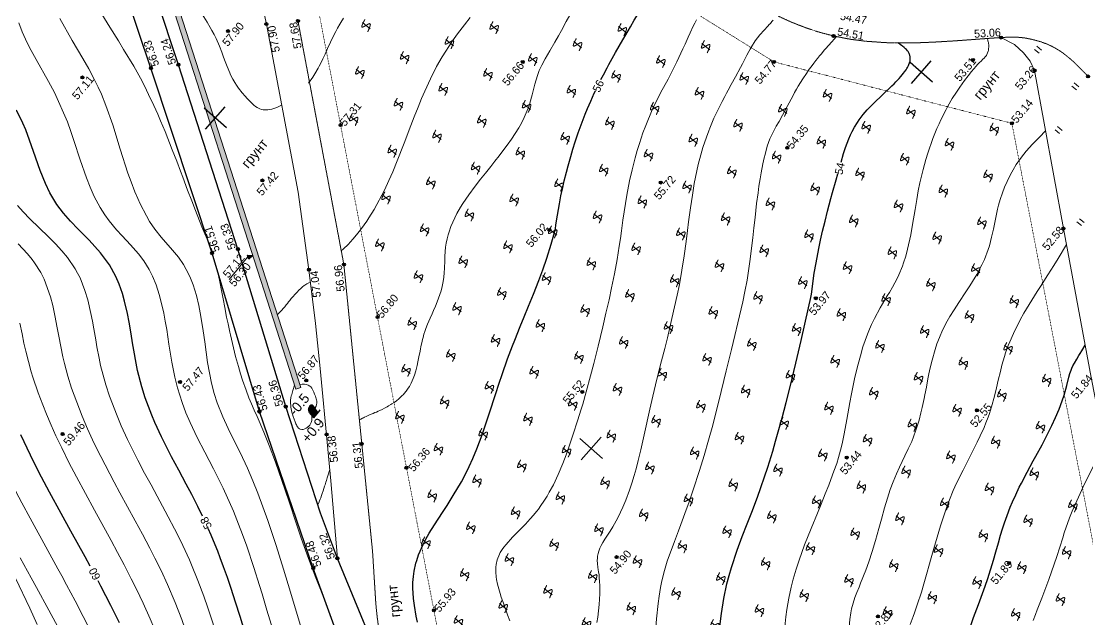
# Model space of a CAD drawing. Header units: millimetres. Extents: x -2893842 to -949497, y -1203244 to 262218.
# Drawn here: x -2295682 to -2189106, y -256348 to -196606 of the extents above; entities that cross this region are included whole.
import ezdxf

# ---------------------------------------------------------------- set-up
doc = ezdxf.new("R2010")
doc.units = ezdxf.units.MM
doc.linetypes.add('g5_05x2', pattern=[3.5, 2.5, -1])
doc.linetypes.add('g5_366', pattern=[0.85, 0.1, -0.75])
doc.layers.get('0').update_dxf_attribs({"lineweight": 5})
for name, color, linetype in [('!!!_ Размеры', 7, 'Continuous'), ('02_сетка', 253, 'Continuous'), ('06_Инженерно-технические сооружения', 253, 'Continuous'), ('10_Границы покрытий и угодий', 253, 'Continuous'), ('12_Рельеф', 253, 'Continuous'), ('13_Растительность', 253, 'Continuous'), ('19_Горизонтали', 253, 'Continuous'), ('61_Отметки высоты поверхности', 253, 'Continuous')]:
    doc.layers.add(name, color=color, linetype=linetype)
doc.styles.add('LIKE17', font='d431.shx')
doc.styles.add('LIKE36', font='pragmai.shx')
doc.linetypes.add('g5_084a', pattern='A,0.001,[18,GUGK_2005.shx,S=2.5,R=180,X=0,Y=0],0.5,[18,GUGK_2005.shx,S=6,R=180,X=0,Y=0],0.5', length=1.001)
doc.linetypes.add('g5_085a', pattern='A,0.001,[19,GUGK_2005.shx,S=1,R=180,X=0,Y=0],0.5,[18,GUGK_2005.shx,S=6,R=180,X=0,Y=0],0.5', length=1.001)
doc.linetypes.add('g5_280_1', pattern='A,0.001,[21,GUGK_2005.shx,S=1,R=180,X=0,Y=0],2', length=2.001)

# ---------------------------------------------------------------- blocks, each defined once
blk = doc.blocks.new('BL_333')
at = {"color": 0}
for p, q in [((0, -3), (0, 3)), ((-3, 0), (3, 0))]:
    blk.add_line(p, q, dxfattribs=at)
blk = doc.blocks.new('g5_330')
blk.add_hatch(color=0).paths.add_polyline_path([(-0.15, 0, 1), (0.15, 0, 1)])
at = {"color": 0}
blk.add_circle((0, 0), 0.15, dxfattribs=at)
blk = doc.blocks.new('g5_346')
blk.add_hatch(color=0).paths.add_polyline_path([(-0.38, 0), (-0.37, 0.1), (-0.36, 0.21), (-0.35, 0.3), (-0.34, 0.39), (-0.33, 0.47), (-0.31, 0.54), (-0.3, 0.6), (-0.28, 0.65), (-0.25, 0.71), (-0.22, 0.76), (-0.19, 0.82), (-0.14, 0.87), (-0.1, 0.91), (-0.06, 0.94), (-0.01, 0.97), (0.04, 0.99), (0.09, 1.01), (0.15, 1.03), (0.22, 1.04), (0.27, 1.05), (0.31, 1.05), (0.37, 1.04), (0.41, 1.03), (0.44, 1.01), (0.47, 0.99), (0.48, 0.97), (0.49, 0.94), (0.5, 0.9), (0.5, 0.87), (0.49, 0.83), (0.48, 0.77), (0.47, 0.71), (0.45, 0.65), (0.43, 0.6), (0.42, 0.55), (0.4, 0.49), (0.37, 0.42), (0.36, 0.36), (0.34, 0.32), (0.33, 0.27), (0.32, 0.22), (0.32, 0.19), (0.31, 0.15), (0.31, 0.12), (0.31, 0.09), (0.32, 0.07), (0.33, 0.05), (0.34, 0.03), (0.35, 0.02), (0.37, 0), (0.38, 0)])
at = {"color": 0}
for points in [[(-0.38, 0), (-0.37, 0.1), (-0.36, 0.21), (-0.35, 0.3), (-0.34, 0.39), (-0.33, 0.47), (-0.31, 0.54), (-0.3, 0.6), (-0.28, 0.65), (-0.25, 0.71), (-0.22, 0.76), (-0.19, 0.82), (-0.14, 0.87), (-0.1, 0.91), (-0.06, 0.94), (-0.01, 0.97), (0.04, 0.99), (0.09, 1.01), (0.15, 1.03), (0.22, 1.04), (0.27, 1.05), (0.31, 1.05), (0.37, 1.04), (0.41, 1.03), (0.44, 1.01), (0.47, 0.99), (0.48, 0.97), (0.49, 0.94), (0.5, 0.9), (0.5, 0.87), (0.49, 0.83), (0.48, 0.77), (0.47, 0.71), (0.45, 0.65), (0.43, 0.6), (0.42, 0.55), (0.4, 0.49), (0.37, 0.42), (0.36, 0.36), (0.34, 0.32), (0.33, 0.27), (0.32, 0.22), (0.32, 0.19), (0.31, 0.15), (0.31, 0.12), (0.31, 0.09), (0.32, 0.07), (0.33, 0.05), (0.34, 0.03), (0.35, 0.02), (0.37, 0), (0.38, 0)], [(-0.38, 0), (0.38, 0)], [(0.38, 0), (0.62, 0)]]:
    blk.add_lwpolyline(points, dxfattribs=at)
blk = doc.blocks.new('g5_330a')
blk.add_hatch(color=0).paths.add_polyline_path([(0, 0), (-0.2, 0.5), (0.2, 0.5)])
at = {"color": 0}
blk.add_lwpolyline([(0, 0), (-0.2, 0.5), (0.2, 0.5)], close=True, dxfattribs=at)
blk = doc.blocks.new('g5_411')
at = {"color": 0, "linetype": 'Continuous', "lineweight": 15}
for points in [[(0.38, 1), (0.37, 1), (0.36, 1), (0.35, 0.99), (0.34, 0.99), (0.33, 0.99), (0.32, 0.99), (0.31, 0.99), (0.3, 0.98), (0.29, 0.98), (0.28, 0.98), (0.27, 0.98), (0.26, 0.97), (0.25, 0.97), (0.24, 0.97), (0.23, 0.97), (0.22, 0.97), (0.21, 0.96), (0.2, 0.96), (0.19, 0.96), (0.18, 0.96), (0.17, 0.95), (0.16, 0.95), (0.15, 0.95), (0.14, 0.95), (0.13, 0.95), (0.12, 0.94), (0.11, 0.94), (0.1, 0.94), (0.09, 0.94), (0.08, 0.93), (0.07, 0.93), (0.06, 0.93), (0.05, 0.93), (0.04, 0.93), (0.03, 0.92), (0.02, 0.92), (0.01, 0.92), (0, 0.92), (-0.01, 0.91), (-0.01, 0.91), (-0.02, 0.91), (-0.03, 0.91), (-0.04, 0.9), (-0.05, 0.9), (-0.06, 0.9), (-0.07, 0.9), (-0.08, 0.89), (-0.09, 0.89), (-0.1, 0.89), (-0.11, 0.88), (-0.12, 0.88), (-0.13, 0.88), (-0.14, 0.88), (-0.15, 0.87), (-0.16, 0.87), (-0.17, 0.87), (-0.18, 0.86), (-0.19, 0.86), (-0.2, 0.86), (-0.21, 0.86), (-0.22, 0.85), (-0.23, 0.85), (-0.24, 0.85), (-0.24, 0.84), (-0.25, 0.84), (-0.26, 0.83), (-0.27, 0.83), (-0.28, 0.83), (-0.29, 0.82), (-0.3, 0.82), (-0.31, 0.81), (-0.32, 0.81), (-0.33, 0.8), (-0.34, 0.8), (-0.34, 0.79), (-0.35, 0.79), (-0.36, 0.78), (-0.37, 0.78), (-0.37, 0.77), (-0.38, 0.76), (-0.38, 0.75), (-0.38, 0.74), (-0.38, 0.73), (-0.38, 0.72), (-0.38, 0.71), (-0.37, 0.71), (-0.36, 0.7), (-0.35, 0.69), (-0.35, 0.69), (-0.34, 0.68), (-0.33, 0.68), (-0.32, 0.67), (-0.31, 0.67), (-0.3, 0.66), (-0.29, 0.66), (-0.28, 0.65), (-0.28, 0.65), (-0.27, 0.64), (-0.26, 0.64), (-0.25, 0.63), (-0.24, 0.63), (-0.23, 0.63), (-0.22, 0.62), (-0.21, 0.62), (-0.2, 0.62), (-0.19, 0.61), (-0.18, 0.61), (-0.17, 0.6), (-0.17, 0.6), (-0.16, 0.6), (-0.15, 0.59), (-0.14, 0.59), (-0.13, 0.59), (-0.12, 0.58), (-0.11, 0.58), (-0.1, 0.58), (-0.09, 0.57), (-0.08, 0.57), (-0.07, 0.57), (-0.06, 0.56), (-0.05, 0.56), (-0.04, 0.56), (-0.03, 0.55), (-0.02, 0.55), (-0.01, 0.55), (-0.01, 0.54), (0, 0.54), (0.01, 0.54), (0.02, 0.53), (0.03, 0.53), (0.04, 0.53), (0.05, 0.52), (0.06, 0.52), (0.07, 0.52), (0.08, 0.51), (0.09, 0.51), (0.1, 0.51), (0.11, 0.5), (0.12, 0.5), (0.13, 0.5), (0.14, 0.49), (0.14, 0.49), (0.15, 0.48), (0.16, 0.48), (0.17, 0.48), (0.18, 0.47), (0.19, 0.47), (0.2, 0.47), (0.21, 0.46), (0.22, 0.46), (0.23, 0.45), (0.24, 0.45), (0.25, 0.45), (0.26, 0.44), (0.26, 0.44), (0.27, 0.43), (0.28, 0.43), (0.29, 0.42), (0.3, 0.42), (0.31, 0.42), (0.32, 0.41), (0.33, 0.4), (0.33, 0.4), (0.34, 0.39), (0.35, 0.39), (0.36, 0.38), (0.37, 0.38), (0.37, 0.37), (0.38, 0.36), (0.39, 0.35), (0.39, 0.34), (0.39, 0.33), (0.39, 0.32), (0.39, 0.31), (0.39, 0.3), (0.38, 0.3), (0.38, 0.29), (0.37, 0.28), (0.36, 0.27), (0.36, 0.27), (0.35, 0.26), (0.34, 0.25), (0.33, 0.25), (0.32, 0.24), (0.31, 0.24), (0.31, 0.23), (0.3, 0.23), (0.29, 0.22), (0.28, 0.22), (0.27, 0.21), (0.26, 0.21), (0.25, 0.2), (0.24, 0.2), (0.23, 0.2), (0.23, 0.19), (0.22, 0.19), (0.21, 0.18), (0.2, 0.18), (0.19, 0.18), (0.18, 0.17), (0.17, 0.17), (0.16, 0.17), (0.15, 0.16), (0.14, 0.16), (0.13, 0.15), (0.12, 0.15), (0.11, 0.15), (0.1, 0.14), (0.1, 0.14), (0.09, 0.14), (0.08, 0.13), (0.07, 0.13), (0.06, 0.13), (0.05, 0.13), (0.04, 0.12), (0.03, 0.12), (0.02, 0.12), (0.01, 0.11), (0, 0.11), (-0.01, 0.11), (-0.02, 0.1), (-0.03, 0.1), (-0.04, 0.1), (-0.05, 0.09), (-0.06, 0.09), (-0.07, 0.09), (-0.08, 0.09), (-0.09, 0.08), (-0.1, 0.08), (-0.1, 0.08), (-0.11, 0.07), (-0.12, 0.07), (-0.13, 0.07), (-0.14, 0.07), (-0.15, 0.06), (-0.16, 0.06), (-0.17, 0.06), (-0.18, 0.05), (-0.19, 0.05), (-0.2, 0.05), (-0.21, 0.05), (-0.22, 0.04), (-0.23, 0.04), (-0.24, 0.04), (-0.25, 0.04), (-0.26, 0.03), (-0.27, 0.03), (-0.28, 0.03), (-0.29, 0.02), (-0.3, 0.02), (-0.31, 0.02), (-0.32, 0.02), (-0.33, 0.01), (-0.34, 0.01), (-0.35, 0.01), (-0.35, 0.01), (-0.36, 0), (-0.37, 0), (-0.38, 0)], [(0, 1), (0, 0)]]:
    blk.add_lwpolyline(points, dxfattribs=at)
blk = doc.blocks.new('g5_401')
at = {"color": 0, "lineweight": 20}
for points in [[(-0.2, 0), (-0.2, 0.6)], [(0.2, 0), (0.2, 0.6)]]:
    blk.add_lwpolyline(points, dxfattribs=at)
blk = doc.blocks.new('Топо_07.04.17')
at = {"layer": '06_Инженерно-технические сооружения', "linetype": 'Continuous', "lineweight": 20}
blk.add_hatch(color=256, dxfattribs=at).paths.add_polyline_path([(-280205, -17792), (-279759, -17487), (-280096, -16995), (-280468, -16454), (-280735, -16085), (-281261, -15357), (-282115, -14309), (-282671, -13713), (-283115, -13278), (-283579, -12878), (-284167, -12463), (-284881, -11972), (-285700, -11519), (-286620, -11083), (-287756, -10630), (-288448, -10377), (-289255, -10108), (-289810, -9939), (-290477, -9737), (-291464, -9471), (-292418, -9252), (-292974, -9138), (-293858, -8991), (-294424, -8914), (-295306, -8830), (-295981, -8796), (-296883, -8779), (-297984, -8806), (-298633, -8838), (-299228, -8873), (-300739, -8989), (-318163, -10456), (-327621, -12705), (-341411, -16027), (-354570, -20281), (-355206, -20513), (-355801, -20753), (-356268, -20968), (-356745, -21210), (-357284, -21556), (-357888, -22064), (-358324, -22510), (-358663, -22906), (-359110, -23496), (-359523, -24124), (-359898, -24787), (-360152, -25268), (-360333, -25652), (-360810, -26902), (-361068, -27793), (-361333, -29070), (-361513, -30254), (-361670, -31401), (-351619, -81332), (-351090, -81225), (-361123, -31384), (-360981, -30348), (-360817, -29239), (-360544, -27924), (-360283, -27022), (-359836, -25865), (-359480, -25146), (-359104, -24468), (-358669, -23808), (-358242, -23245), (-357796, -22735), (-357349, -22316), (-356963, -21991), (-356477, -21679), (-355820, -21346), (-355114, -21054), (-354395, -20792), (-347571, -18609), (-341264, -16547), (-327496, -13230), (-318077, -10991), (-300696, -9527), (-299509, -9436), (-298671, -9381), (-297984, -9346), (-297196, -9325), (-296303, -9327), (-295439, -9364), (-294549, -9444), (-293605, -9577), (-292421, -9803), (-291335, -10065), (-290202, -10385), (-289419, -10623), (-288341, -10989), (-287141, -11452), (-286176, -11891), (-285256, -12382), (-284404, -12935), (-283918, -13299), (-283352, -13802), (-282806, -14351), (-282271, -14964), (-281690, -15684), (-281210, -16350)])
at = {"layer": '02_сетка', "linetype": 'Continuous'}
for p, q in [((-357670, -54539), (-355449, -52522)), ((-355551, -54641), (-357567, -52420)), ((-287042, -57958), (-284821, -55942)), ((-284923, -58061), (-286939, -55839)), ((-321947, -91665), (-323963, -89444)), ((-324066, -91562), (-321844, -89546))]:
    blk.add_line(p, q, dxfattribs=at)
at = {"layer": '06_Инженерно-технические сооружения', "linetype": 'Continuous', "lineweight": 20}
for points in [[(-361670, -31401), (-351619, -81332), (-351090, -81225), (-361123, -31384)], [(-357010, -69706), (-354927, -67696)]]:
    blk.add_lwpolyline(points, dxfattribs=at)
at = {"layer": '06_Инженерно-технические сооружения', "linetype": 'g5_280_1', "lineweight": 20}
blk.add_lwpolyline([(-361670, -31401), (-351619, -81332)], dxfattribs=at)
at = {"layer": '10_Границы покрытий и угодий', "color": 7, "linetype": 'Continuous', "lineweight": 30}
for points in [[(-348704, -112615), (-351908, -99296), (-355483, -83164), (-358405, -66917), (-362394, -47850), (-366587, -28341), (-369902, -13070), (-373264, 3058)], [(-345519, -112108), (-349399, -98598), (-350566, -93933), (-352813, -82964), (-355793, -66787), (-359621, -47829), (-363946, -27334), (-367019, -12831), (-370278, 3952)]]:
    blk.add_lwpolyline(points, dxfattribs=at)
at = {"layer": '10_Границы покрытий и угодий', "linetype": 'Continuous', "lineweight": 20}
blk.add_lwpolyline([(-349399, -98598), (-349181, -90839), (-349102, -87662), (-348962, -79577), (-348935, -75036), (-348969, -69638), (-349174, -61827), (-350437, -44788), (-351026, -38965)], dxfattribs=at)
at = {"layer": '10_Границы покрытий и угодий', "linetype": 'g5_05x2', "lineweight": 20}
for points in [[(-346082, -105810), (-346102, -104779), (-346088, -103541), (-345821, -98261), (-345445, -69517), (-347262, -44824)], [(-299525, -49764), (-298122, -50595), (-296897, -51238), (-295682, -51798), (-294235, -52365), (-292565, -52887), (-291135, -53237), (-289218, -53595), (-288274, -53731), (-285858, -53989), (-284321, -54100), (-282738, -54186), (-281938, -54222), (-280789, -54269), (-279900, -54303), (-279053, -54337), (-277637, -54400), (-276632, -54466), (-276294, -54505), (-275687, -54611), (-275121, -54753), (-274553, -54935), (-273736, -55263), (-273075, -55598), (-272687, -55833), (-272407, -56023), (-271920, -56402), (-271631, -56657), (-271084, -57198), (-270695, -57630), (-270216, -58208), (-269771, -58780), (-269420, -59242)]]:
    blk.add_lwpolyline(points, dxfattribs=at)
at = {"layer": '10_Границы покрытий и угодий', "linetype": 'g5_366', "lineweight": 20}
blk.add_lwpolyline([(-345657, -36828), (-325744, -34244), (-300435, -54263), (-277517, -63033), (-271528, -139475), (-337307, -144745)], close=True, dxfattribs=at)
at = {"layer": '12_Рельеф', "linetype": 'g5_085a', "lineweight": 20}
blk.add_lwpolyline([(-265423, -141622), (-267249, -136947), (-268132, -133999), (-269958, -122061), (-271165, -105647), (-272491, -89138), (-273580, -74040), (-274668, -58052), (-275000, -57060), (-275567, -56155), (-276355, -55260), (-277637, -54400)], dxfattribs=at)
at = {"layer": '12_Рельеф', "linetype": 'g5_084a', "lineweight": 20}
blk.add_lwpolyline([(-351153, -80912), (-350924, -80927), (-350716, -80953), (-350511, -81003), (-350351, -81072), (-350193, -81190), (-350112, -81284), (-350024, -81426), (-349956, -81572), (-349907, -81701), (-349861, -81842), (-349803, -82050), (-349748, -82267), (-349695, -82538), (-349685, -82621), (-349678, -82754), (-349679, -82816), (-349700, -82981), (-349733, -83097), (-349801, -83251), (-349893, -83410), (-349963, -83520), (-350094, -83716), (-350184, -83864), (-350284, -84078), (-350323, -84216), (-350345, -84357), (-350360, -84473), (-350389, -84643), (-350464, -84841), (-350540, -84958), (-350646, -85076), (-350763, -85178), (-350840, -85233), (-350922, -85283), (-351031, -85338), (-351167, -85390), (-351343, -85426), (-351390, -85429), (-351487, -85424), (-351645, -85371), (-351696, -85336), (-351795, -85234), (-351882, -85093), (-351931, -84983), (-351967, -84885), (-351998, -84790), (-352056, -84573), (-352117, -84307), (-352181, -84011), (-352226, -83776), (-352257, -83587), (-352279, -83424), (-352306, -83087), (-352308, -82890), (-352300, -82720), (-352254, -82383), (-352193, -82135), (-352141, -81968), (-352087, -81816), (-351933, -81447), (-351698, -80940)], dxfattribs=at)
at = {"layer": '19_Горизонтали', "linetype": 'Continuous', "lineweight": 20}
for points in [[(-379956, -101769), (-380510, -100070), (-381574, -96956)], [(-380901, -94973), (-380022, -97070), (-379601, -98086), (-378620, -100500), (-377779, -102643)], [(-374946, -102441), (-375295, -101495), (-375925, -99845), (-376588, -98162), (-376963, -97231), (-377268, -96480), (-378053, -94563), (-379459, -91144), (-380103, -89551), (-380842, -87681)], [(-358626, -65858), (-358916, -64891), (-359120, -64178), (-359583, -62478), (-359841, -61491), (-360127, -60365), (-360458, -59052), (-360621, -58405), (-360882, -57374), (-361188, -56191), (-361701, -54307), (-362028, -53184), (-362234, -52504), (-362522, -51602), (-362919, -50435), (-363245, -49542), (-363557, -48737), (-364081, -47484), (-364892, -45700), (-365319, -44798), (-366015, -43341), (-366669, -41947)], [(-368391, -103394), (-368653, -102506), (-369176, -100866), (-369682, -99401), (-370086, -98298), (-370646, -96828), (-371160, -95529), (-371670, -94268), (-372986, -91070), (-374399, -87563), (-374976, -86054), (-375530, -84525), (-375963, -83261), (-376313, -82169), (-376661, -81004), (-376929, -80035), (-377240, -78796), (-377585, -77203), (-377691, -76639), (-378010, -74543), (-378100, -73733), (-378184, -72784), (-378267, -71694)], [(-377549, -63805), (-376749, -64887), (-376349, -65509), (-376136, -65875), (-375636, -66901), (-375375, -67611), (-374942, -69415), (-374814, -70298), (-374708, -71327), (-374616, -72575), (-374562, -73410), (-374391, -75509), (-374309, -76193), (-374112, -77491), (-373880, -78704), (-373148, -81630), (-372752, -82934), (-372375, -84078), (-372074, -84940), (-371747, -85839), (-370709, -88517), (-370256, -89637), (-369648, -91123), (-369047, -92591), (-368471, -94018), (-367903, -95465), (-367505, -96522), (-367037, -97824), (-366554, -99267), (-365994, -101141), (-365537, -102898), (-365298, -103904)], [(-362336, -104333), (-362591, -103088), (-362819, -102033), (-363095, -100828), (-363496, -99223), (-363950, -97604), (-364108, -97085), (-364602, -95585), (-365018, -94420), (-365953, -91987), (-366590, -90403), (-367076, -89204), (-367573, -87965), (-368103, -86609), (-368897, -84438), (-369369, -83014), (-369677, -81989), (-370205, -79929), (-370443, -78762), (-370733, -76805), (-370806, -76057), (-370891, -74889), (-370933, -74194), (-370997, -73073), (-371047, -72310), (-371110, -71533), (-371276, -70140), (-371452, -69167), (-371798, -67878), (-371983, -67365), (-372176, -66904), (-372813, -65714), (-373288, -64992), (-373855, -64220), (-374465, -63452), (-376114, -61446), (-376709, -60676), (-377199, -59987)], [(-356406, -105938), (-356966, -102937), (-357274, -101263), (-357433, -100419), (-357799, -98549), (-358264, -96375), (-358547, -95171), (-358822, -94081), (-359189, -92747), (-359941, -90360), (-360691, -88319), (-361368, -86568), (-361947, -85030), (-362490, -83448), (-362792, -82450), (-363066, -81395), (-363366, -79877), (-363508, -78784), (-363629, -77259), (-363709, -75458), (-363768, -73955), (-363812, -73112), (-363868, -72328), (-363940, -71591), (-364107, -70408), (-364310, -69433), (-364568, -68524), (-364822, -67833), (-365256, -66911), (-365716, -66141), (-366410, -65151), (-367147, -64171), (-367626, -63519), (-368275, -62543), (-368632, -61911), (-369016, -61113), (-369469, -59956), (-369778, -58989), (-370042, -58011), (-370456, -56174), (-370861, -54177), (-371060, -53240), (-371289, -52259), (-372254, -49193), (-372725, -48022), (-373699, -45715), (-374207, -44434), (-374513, -43576), (-374756, -42798), (-374991, -41893)], [(-370880, -41925), (-369893, -44231), (-369046, -46128), (-368570, -47244), (-368116, -48394), (-367841, -49166), (-367605, -49900), (-367283, -51054), (-366826, -53049), (-366345, -55543), (-365855, -58014), (-365645, -58933), (-365380, -59954), (-365175, -60647), (-364996, -61197), (-364509, -62472), (-364247, -63053), (-363829, -63865), (-363290, -64752), (-362298, -66151), (-361796, -66914), (-361373, -67707), (-361147, -68229), (-360879, -68987), (-360648, -69840), (-360439, -70927), (-360309, -71952), (-360222, -73077), (-360162, -74520), (-360137, -75623), (-360081, -77718), (-359932, -79800), (-359787, -80853), (-359596, -81808), (-359191, -83267), (-358784, -84469), (-358281, -85838), (-357858, -86997), (-357317, -88620), (-356911, -89971), (-356559, -91251), (-355878, -94065), (-355336, -96642), (-354868, -99077), (-354435, -101432), (-353755, -105071)], [(-349828, -53006), (-350209, -53140), (-350424, -53201), (-350655, -53252), (-350831, -53282), (-351039, -53303), (-351247, -53308), (-351426, -53298), (-351563, -53280), (-351712, -53249), (-351890, -53192), (-352028, -53133), (-352286, -52972), (-352441, -52837), (-352578, -52694), (-352782, -52449), (-353028, -52140), (-353167, -51974), (-353365, -51686), (-353596, -51341), (-353907, -50844), (-354088, -50522), (-354226, -50245), (-354381, -49893), (-354554, -49431), (-354622, -49227), (-354817, -48557), (-354951, -48033), (-355057, -47592), (-355182, -47074), (-355348, -46436), (-355583, -45669), (-355742, -45230), (-355911, -44807), (-356045, -44491), (-356297, -43924), (-356691, -43067)], [(-342697, -45069), (-343026, -45473), (-343152, -45636), (-343415, -45991), (-343625, -46292), (-343934, -46764), (-344272, -47310), (-344626, -47902), (-344940, -48428), (-345212, -48874), (-345343, -49083), (-345652, -49555), (-345774, -49733), (-346166, -50264), (-346419, -50573), (-346929, -51116)], [(-345546, -68145), (-345309, -67970), (-344807, -67575), (-344523, -67336), (-344271, -67114), (-344042, -66904), (-343704, -66578), (-343276, -66139), (-342970, -65806), (-342679, -65474), (-342435, -65183), (-341822, -64403), (-340584, -62600), (-340026, -61688), (-339551, -60869), (-338982, -59839), (-338091, -58156), (-337218, -56471), (-336792, -55658), (-336296, -54729), (-335854, -53929), (-335455, -53230), (-334763, -52084), (-334000, -50923), (-333348, -50020), (-332130, -48538), (-331566, -47923), (-330758, -47086), (-330116, -46443)], [(-345649, -85119), (-345495, -85049), (-345317, -84975), (-345217, -84936), (-345098, -84893), (-344945, -84841), (-344792, -84792), (-344524, -84711), (-344219, -84623), (-344026, -84566), (-343874, -84521), (-343699, -84467), (-343505, -84405), (-343276, -84326), (-343040, -84238), (-342737, -84116), (-342596, -84056), (-342343, -83939), (-342245, -83891), (-342011, -83770), (-341750, -83622), (-341499, -83464), (-341344, -83357), (-341154, -83216), (-340997, -83088), (-340903, -83007), (-340666, -82781), (-340593, -82704), (-340434, -82521), (-340302, -82353), (-340099, -82059), (-339835, -81601), (-339680, -81283), (-339507, -80879), (-339403, -80613), (-339310, -80357), (-339190, -80007), (-338986, -79374), (-338909, -79132), (-338798, -78784), (-338714, -78527), (-338593, -78170), (-338477, -77850), (-338396, -77640), (-338271, -77338), (-338148, -77064), (-338011, -76780), (-337797, -76370), (-337644, -76091), (-337488, -75817), (-337242, -75395), (-337064, -75090), (-336825, -74680), (-336598, -74275), (-336236, -73566), (-336079, -73216), (-335916, -72797), (-335811, -72478), (-335670, -71938), (-335571, -71448), (-335503, -71042), (-335387, -70267), (-335324, -69862), (-335235, -69362), (-335141, -68940), (-335038, -68561), (-334899, -68135), (-334747, -67739), (-334623, -67454), (-334385, -66964), (-334161, -66558), (-333641, -65740), (-333198, -65133), (-332943, -64810), (-332251, -63999), (-331516, -63208), (-330902, -62580), (-330352, -62033), (-329756, -61445), (-329278, -60970), (-328788, -60478), (-328364, -60041), (-327873, -59518), (-327396, -58984), (-326545, -57932), (-326229, -57496), (-325885, -56976), (-325498, -56315), (-325260, -55848), (-325144, -55598), (-324826, -54816), (-324628, -54283), (-324443, -53786), (-324278, -53368), (-324100, -52960), (-323851, -52466), (-323549, -51976), (-323131, -51383), (-322577, -50629), (-321992, -49839), (-321550, -49234), (-321194, -48740), (-320617, -47922), (-320212, -47335)], [(-332982, -106732), (-333121, -106123), (-333199, -105797), (-333340, -105212), (-333410, -104916), (-333552, -104290), (-333628, -103919), (-333710, -103455), (-333778, -102967), (-333818, -102497), (-333827, -102231), (-333814, -101755), (-333795, -101548), (-333753, -101270), (-333689, -100989), (-333539, -100548), (-333459, -100372), (-333338, -100151), (-333151, -99865), (-332937, -99590), (-332749, -99377), (-332490, -99112), (-331759, -98463), (-331330, -98117), (-330762, -97669), (-330573, -97518), (-330282, -97282), (-330087, -97120), (-329752, -96829), (-329465, -96563), (-329065, -96169), (-328877, -95973), (-328580, -95648), (-328240, -95252), (-327876, -94797), (-327603, -94435), (-327111, -93728), (-326513, -92773), (-325934, -91742), (-325510, -90919), (-325194, -90275), (-324569, -88931), (-323995, -87656), (-323499, -86559), (-323267, -86059), (-321741, -82168), (-321123, -80496), (-320431, -78608), (-319961, -77299), (-319509, -76004), (-319120, -74851), (-318676, -73476), (-318257, -72093), (-317890, -70792), (-317695, -70055), (-317502, -69302), (-317236, -68260), (-316575, -65838), (-316132, -64437), (-315755, -63356), (-315318, -62212), (-315022, -61495), (-314738, -60847), (-314258, -59825), (-313898, -59116), (-313081, -57655), (-312011, -55990), (-311714, -55556), (-311166, -54763), (-310663, -54027), (-310102, -53173), (-309349, -51943), (-309085, -51498), (-308686, -50828), (-308445, -50429), (-308062, -49817), (-307866, -49516), (-307667, -49220)], [(-324354, -107880), (-324204, -107355), (-324045, -106742), (-323910, -106139), (-323809, -105607), (-323727, -105083), (-323638, -104258), (-323612, -103838), (-323601, -103485), (-323600, -103193), (-323605, -102889), (-323614, -102667), (-323624, -102407), (-323627, -102078), (-323603, -101704), (-323580, -101553), (-323523, -101311), (-323437, -101052), (-323339, -100824), (-323204, -100562), (-323038, -100290), (-322847, -100016), (-322606, -99705), (-322448, -99512), (-321992, -98967), (-321676, -98567), (-321090, -97747), (-320744, -97210), (-320462, -96741), (-320086, -96063), (-319616, -95131), (-319298, -94441), (-318989, -93722), (-318729, -93079), (-318417, -92264), (-318043, -91233), (-317549, -89801), (-316700, -87307), (-316258, -86065), (-315654, -84433), (-314982, -82655), (-314527, -81453), (-314142, -80427), (-313773, -79429), (-313466, -78580), (-312682, -76309), (-312349, -75278), (-311542, -72483), (-311189, -71088), (-310924, -70001), (-310725, -69183), (-310383, -67806), (-310059, -66578), (-309730, -65437), (-309332, -64201), (-309118, -63594), (-308760, -62656), (-308461, -61939), (-308010, -60956), (-307705, -60348), (-307575, -60103), (-307052, -59179), (-306372, -58099), (-306045, -57609), (-305719, -57133), (-305505, -56826), (-305313, -56552), (-304944, -56031), (-304423, -55294), (-303833, -54443), (-303592, -54087), (-303067, -53290), (-302832, -52941), (-302678, -52721), (-302398, -52345), (-302212, -52115), (-302070, -51950), (-301536, -51412), (-301071, -51002), (-300670, -50657), (-300499, -50507), (-300374, -50395), (-300204, -50236), (-300067, -50103)], [(-318605, -109396), (-318379, -108189), (-318048, -106681), (-317866, -105969), (-317626, -105137), (-317467, -104641), (-317129, -103700), (-316663, -102599), (-315731, -100714), (-315207, -99706), (-314903, -99113), (-314368, -98048), (-313826, -96938), (-313289, -95803), (-312456, -93973), (-311821, -92515), (-311214, -91068), (-310626, -89613), (-310214, -88559), (-309735, -87299), (-308659, -84377), (-307916, -82319), (-307426, -80960), (-306977, -79725), (-306255, -77698), (-305924, -76712), (-305586, -75628), (-305259, -74467), (-305024, -73557), (-304762, -72473), (-304529, -71465), (-304315, -70511), (-304083, -69479), (-303765, -68109), (-303510, -67075), (-303338, -66413), (-303140, -65697), (-302970, -65120), (-302697, -64256), (-302495, -63665), (-302378, -63341), (-302067, -62558), (-301721, -61861), (-301251, -61106), (-300942, -60665), (-300617, -60220), (-300189, -59637), (-299628, -58835), (-299155, -58139), (-299016, -57935), (-298741, -57538), (-298524, -57233), (-298305, -56935), (-297790, -56274), (-297363, -55765), (-297026, -55386), (-296819, -55161), (-296508, -54833), (-296285, -54605), (-296080, -54400), (-295858, -54182), (-295655, -53985), (-295321, -53670), (-295186, -53545), (-294479, -52904), (-293963, -52450)], [(-305733, -110428), (-305508, -109447), (-305332, -108750), (-305012, -107639), (-304649, -106571), (-304351, -105795), (-303946, -104836), (-303557, -103985), (-302840, -102533), (-302017, -100980), (-301213, -99513), (-300747, -98667), (-300216, -97695), (-299773, -96864), (-299490, -96321), (-299095, -95537), (-298737, -94797), (-298478, -94225), (-298201, -93529), (-297983, -92909), (-297670, -91954), (-297234, -90552), (-296736, -88910), (-296474, -88059), (-296217, -87252), (-296003, -86608), (-295768, -85929), (-295498, -85193), (-295179, -84383), (-294819, -83546), (-294523, -82915), (-294226, -82328), (-293972, -81860), (-293712, -81412), (-293368, -80859), (-292668, -79856), (-292104, -79110), (-291836, -78761), (-291587, -78434), (-291223, -77943), (-290937, -77541), (-290621, -77066), (-290448, -76788), (-289997, -75973), (-289843, -75661), (-289554, -75016), (-289287, -74347), (-288811, -72959), (-288513, -71969), (-288094, -70486), (-287822, -69529), (-287565, -68668), (-287313, -67889), (-286857, -66624), (-286464, -65652), (-286194, -65037), (-285523, -63655), (-285012, -62715), (-284749, -62265), (-284530, -61904), (-283882, -60911), (-283676, -60616), (-283150, -59902), (-282679, -59310), (-282291, -58851), (-281751, -58252), (-281334, -57819), (-280938, -57431), (-280434, -56967), (-280263, -56816), (-280055, -56643), (-279874, -56507), (-279665, -56354), (-279532, -56248), (-279420, -56150), (-279377, -56107), (-279284, -56005), (-279224, -55928), (-279132, -55778), (-279060, -55619), (-279029, -55535), (-279001, -55440), (-278979, -55347), (-278956, -55217), (-278948, -55152), (-278937, -54994), (-278936, -54854), (-278941, -54758), (-278948, -54669), (-278959, -54582), (-278977, -54466), (-279004, -54339)], [(-299356, -111170), (-299199, -110438), (-299018, -109771), (-298889, -109389), (-298677, -108855), (-298433, -108323), (-298181, -107823), (-297913, -107322), (-297718, -106967), (-297045, -105732), (-296643, -104922), (-296195, -103938), (-295749, -102876), (-295286, -101724), (-294930, -100827), (-294495, -99757), (-294091, -98817), (-293716, -98005), (-293339, -97252), (-292936, -96520), (-292551, -95881), (-291878, -94823), (-291462, -94165), (-291040, -93458), (-290803, -93027), (-290493, -92404), (-290080, -91451), (-289809, -90745), (-289621, -90216), (-289333, -89354), (-289220, -89001), (-288977, -88232), (-288728, -87449), (-288566, -86950), (-288376, -86389), (-288098, -85620), (-287683, -84604), (-287440, -84077), (-287119, -83453), (-286728, -82788), (-286160, -81946), (-285841, -81513), (-285356, -80892), (-284790, -80199), (-283979, -79228), (-283536, -78692), (-283201, -78274), (-282704, -77626), (-282082, -76731), (-281781, -76244), (-281281, -75295), (-281120, -74931), (-280806, -74109), (-280546, -73332), (-280234, -72355), (-279900, -71384), (-279755, -71006), (-279530, -70468), (-279224, -69811), (-278954, -69291), (-278644, -68748), (-278221, -68085), (-277915, -67653), (-277539, -67169), (-277253, -66832), (-276937, -66487), (-276400, -65958), (-275688, -65339), (-275305, -65025), (-274941, -64732), (-274252, -64165)], [(-351017, -102981), (-351767, -100288), (-352272, -98291), (-352753, -96192), (-353088, -94640), (-353554, -92437), (-354023, -90263), (-354464, -88348), (-354894, -86640), (-355280, -85244), (-355775, -83635), (-355999, -82949), (-356197, -82301), (-356376, -81659), (-356572, -80886), (-356799, -79864), (-356932, -79192), (-357066, -78438), (-357225, -77417), (-357499, -75228), (-357529, -74939), (-357611, -74114), (-357675, -73412), (-357758, -72442), (-357828, -71575), (-357897, -70703), (-357967, -69832), (-358020, -69181), (-358082, -68712)], [(-352598, -73735), (-352376, -73559), (-352156, -73371), (-351946, -73180), (-351796, -73039), (-351627, -72877), (-351495, -72748), (-351353, -72609), (-351231, -72490), (-351047, -72312), (-350841, -72117), (-350653, -71944), (-350396, -71722), (-350202, -71566), (-350002, -71417), (-349885, -71335), (-349790, -71273), (-349618, -71167), (-349542, -71124), (-349325, -71011), (-349198, -70953), (-348962, -70859)], [(-273463, -75673), (-274432, -76959), (-274943, -77604), (-275645, -78469), (-276520, -79537), (-276895, -79999), (-277526, -80788), (-277840, -81192), (-278455, -82008), (-278896, -82624), (-279729, -83895), (-280184, -84680), (-280373, -85032), (-280725, -85746), (-280883, -86097), (-281226, -86930), (-281454, -87531), (-281752, -88356), (-282016, -89097), (-282317, -89918), (-282730, -90946), (-283011, -91566), (-283182, -91915), (-283460, -92449), (-283702, -92885), (-284168, -93672), (-284548, -94280), (-285241, -95342), (-285577, -95847), (-286269, -96888), (-286661, -97494), (-287256, -98456), (-287466, -98813), (-287944, -99681), (-288247, -100270), (-289001, -101867), (-289136, -102170), (-290049, -104343), (-290407, -105227), (-290733, -106034), (-290970, -106614), (-291442, -107746), (-291783, -108530), (-292336, -109731), (-292336, -109731), (-292709, -110494), (-292879, -110840), (-293247, -111615)], [(-350741, -93078), (-350654, -92938), (-350440, -92532), (-350371, -92396), (-350264, -92177), (-350176, -91994), (-350057, -91740), (-349951, -91509), (-349858, -91303), (-349795, -91161), (-349685, -90912), (-349611, -90745), (-349498, -90485), (-349418, -90301), (-349335, -90112), (-349241, -89898), (-349153, -89691)], [(-271948, -95900), (-273058, -97653), (-273579, -98453), (-274560, -99968), (-274906, -100519), (-275897, -102199), (-275897, -102199), (-276235, -102825), (-276929, -104261), (-277132, -104718), (-277909, -106506), (-277909, -106506), (-278969, -108718), (-279887, -110474), (-279887, -110474), (-280482, -111603), (-280702, -112027), (-280999, -112608)]]:
    blk.add_lwpolyline(points, dxfattribs=at)
at = {"layer": '19_Горизонтали', "linetype": 'Continuous', "lineweight": 30}
for points in [[(-362314, -92907), (-362677, -91865), (-363145, -90633), (-363570, -89550), (-364156, -88077), (-364712, -86658), (-365188, -85397), (-365483, -84574), (-365985, -83058), (-366206, -82317), (-366666, -80517), (-366892, -79375), (-367122, -77709), (-367189, -76974), (-367274, -75657), (-367312, -74897), (-367355, -74001), (-367423, -72806), (-367491, -71931), (-367633, -70686), (-367765, -69883), (-367977, -68930), (-368213, -68136), (-368716, -66907), (-368716, -66907), (-369472, -65612), (-370464, -64248), (-371441, -63007), (-372106, -62134), (-372701, -61278), (-373260, -60334), (-373822, -59095), (-374156, -58134), (-374531, -56782), (-374983, -54803), (-375247, -53643), (-375517, -52581), (-375725, -51871), (-376201, -50505)], [(-374027, -96600), (-374429, -95601), (-375554, -92891), (-376331, -91020), (-377240, -88790), (-378060, -86697), (-378721, -84916), (-379457, -82782)], [(-317825, -54042), (-317539, -53608), (-317094, -52955), (-316886, -52658), (-316091, -51552), (-315212, -50370), (-314872, -49919), (-314313, -49174), (-313854, -48559), (-313406, -47949), (-312637, -46871), (-312174, -46193), (-311549, -45223), (-311328, -44859), (-311110, -44486), (-310881, -44076), (-310625, -43588), (-310139, -42539), (-309767, -41548), (-309597, -40989)], [(-294900, -64951), (-294562, -64141), (-294303, -63564), (-294105, -63157), (-293884, -62739), (-293663, -62361), (-293465, -62048), (-293174, -61632), (-292838, -61204), (-292643, -60978), (-292420, -60735), (-292176, -60487), (-291727, -60072), (-291069, -59528), (-290755, -59284), (-290302, -58940), (-289706, -58495), (-289230, -58138), (-289018, -57976), (-288775, -57786), (-288560, -57613), (-288429, -57505), (-288209, -57319), (-288009, -57140), (-287698, -56840), (-287586, -56723), (-287416, -56529), (-287321, -56412), (-287244, -56307), (-287137, -56148), (-287077, -56047), (-286999, -55891), (-286931, -55721), (-286886, -55553), (-286871, -55465), (-286861, -55289), (-286875, -55132), (-286891, -55050), (-286922, -54943), (-286972, -54821), (-287006, -54753), (-287062, -54658), (-287146, -54539), (-287235, -54433), (-287355, -54306), (-287507, -54156), (-287607, -54062), (-287732, -53944), (-287912, -53770)], [(-342146, -105847), (-342206, -105222), (-342271, -104146), (-342280, -103428), (-342262, -102866), (-342230, -102426), (-342158, -101829), (-342050, -101244), (-341920, -100734), (-341658, -99974), (-341539, -99692), (-341284, -99164), (-340720, -98195), (-340393, -97706), (-339985, -97140), (-339387, -96370), (-338949, -95831), (-338374, -95139), (-337905, -94576), (-337173, -93676), (-336220, -92402), (-335851, -91863), (-335286, -90980), (-334834, -90221), (-334314, -89287), (-333978, -88650), (-333640, -87981), (-332645, -85880), (-331855, -84135), (-331365, -83054), (-330973, -82211), (-330257, -80735), (-329613, -79486), (-329325, -78946), (-328620, -77646), (-328119, -76737), (-327560, -75722), (-326952, -74606), (-326256, -73294), (-325746, -72289), (-325207, -71171), (-324615, -69841), (-324248, -68939), (-324042, -68373), (-323934, -67955), (-323682, -67024), (-323362, -65937), (-323117, -65161), (-322843, -64341), (-322616, -63697), (-322303, -62854), (-322065, -62240), (-321705, -61361), (-321397, -60643), (-321080, -59939), (-320687, -59104), (-320302, -58327), (-319781, -57328), (-319476, -56771), (-319082, -56077), (-318644, -55340), (-318513, -55128)], [(-312237, -109935), (-311881, -108395), (-311481, -106938), (-311006, -105507), (-310693, -104696), (-310369, -103930), (-309599, -102289), (-308934, -100986), (-308304, -99794), (-307722, -98698), (-306972, -97251), (-305623, -94409), (-304957, -92884), (-304552, -91919), (-303646, -89668), (-303079, -88201), (-302509, -86683), (-301670, -84381), (-300901, -82222), (-300341, -80633), (-299788, -79060), (-299434, -78046), (-299336, -77717), (-299155, -76980), (-299021, -76434), (-298821, -75673), (-298535, -74670), (-298102, -73288), (-297831, -72479), (-297528, -71614), (-297168, -70628), (-296804, -69668), (-296571, -69067), (-296331, -68459), (-296103, -67888), (-295610, -66673), (-295371, -66092)], [(-287341, -112575), (-286877, -111617), (-286261, -110410), (-285377, -108664), (-285032, -107931), (-284266, -106164), (-283940, -105381), (-283575, -104500), (-283269, -103779), (-282994, -103150), (-282735, -102581), (-282400, -101885), (-281996, -101106), (-281715, -100604), (-281320, -99940), (-280872, -99228), (-280621, -98845), (-279932, -97833), (-279189, -96776), (-278866, -96320), (-278140, -95286), (-277544, -94412), (-276933, -93467), (-276479, -92718), (-276037, -91928), (-275643, -91151), (-275386, -90591), (-275017, -89674), (-275017, -89674), (-274723, -88861), (-274575, -88502), (-274417, -88180), (-274315, -88000), (-274175, -87774), (-274011, -87532), (-273733, -87158), (-273467, -86822), (-273312, -86629), (-273119, -86388), (-272727, -85873)], [(-359503, -104386), (-359714, -103269), (-359997, -101813), (-360286, -100393), (-360534, -99249), (-360785, -98162), (-361015, -97223), (-361192, -96539), (-361374, -95870), (-361657, -94893), (-361876, -94189)], [(-371767, -102533), (-372415, -100717), (-373188, -98683), (-373408, -98137)]]:
    blk.add_lwpolyline(points, dxfattribs=at)
at = {"layer": '02_сетка', "xscale": 500.0000000002746, "yscale": 500.0000000002746, "zscale": 500.0000000002746, "rotation": 42.22816425403256}
for p in [(-356559, -53531), (-285931, -56950), (-322955, -90554)]:
    blk.add_blockref('BL_333', p, dxfattribs=at)
at = {"layer": '06_Инженерно-технические сооружения', "linetype": 'Continuous', "lineweight": 20, "xscale": 1000, "yscale": 1000, "zscale": 1000, "rotation": 101.2211812132164}
blk.add_blockref('g5_330a', (-354382, -67607, -67200), dxfattribs=at)
at = {"layer": '12_Рельеф', "linetype": 'Continuous', "lineweight": 20, "xscale": 999.9999999999995, "yscale": 999.9999999999995, "zscale": 999.9999999999995, "rotation": 43.98139083737546}
blk.add_blockref('g5_346', (-349870, -84113, -67200), dxfattribs=at)
at = {"layer": '13_Растительность', "linetype": 'Continuous', "lineweight": 20, "xscale": 999.9999999999995, "yscale": 999.9999999999995, "zscale": 999.9999999999995, "rotation": 43.98139083737546}
for name, p in [('g5_411', (-340184, -46434, -67200)), ('g5_411', (-327483, -48074, -67200)), ('g5_411', (-332098, -49053, -67200)), ('g5_411', (-314783, -49714, -67200)), ('g5_411', (-341326, -51011, -67200)), ('g5_411', (-336712, -50032, -67200)), ('g5_411', (-319397, -50693, -67200)), ('g5_411', (-324011, -51672, -67200)), ('g5_411', (-328626, -52651, -67200)), ('g5_411', (-306696, -52333, -67200)), ('g5_411', (-333240, -53630, -67200)), ('g5_411', (-311310, -53312, -67200)), ('g5_411', (-337854, -54608, -67200)), ('g5_411', (-320539, -55270, -67200)), ('g5_411', (-315925, -54291, -67200)), ('g5_411', (-342469, -55587, -67200)), ('g5_411', (-325153, -56249, -67200)), ('g5_411', (-303224, -55931, -67200)), ('g5_411', (-329768, -57227, -67200)), ('g5_411', (-307838, -56910, -67200)), ('g5_401', (-273884, -56247, -67200)), ('g5_411', (-334382, -58206, -67200)), ('g5_411', (-312453, -57889, -67200)), ('g5_411', (-338996, -59185, -67200)), ('g5_411', (-317067, -58868, -67200)), ('g5_411', (-299752, -59529, -67200)), ('g5_411', (-295138, -58550, -67200)), ('g5_411', (-321681, -59846, -67200)), ('g5_411', (-304366, -60508, -67200)), ('g5_411', (-326296, -60825, -67200)), ('g5_411', (-308981, -61487, -67200)), ('g5_411', (-287051, -61169, -67200)), ('g5_401', (-270590, -60303, -67200)), ('g5_411', (-335524, -62783, -67200)), ('g5_411', (-330910, -61804, -67200)), ('g5_411', (-313595, -62465, -67200)), ('g5_411', (-291665, -62148, -67200)), ('g5_411', (-340139, -63762, -67200)), ('g5_411', (-318209, -63444, -67200)), ('g5_411', (-296280, -63127, -67200)), ('g5_411', (-278965, -63788, -67200)), ('g5_411', (-322824, -64423, -67200)), ('g5_411', (-300894, -64106, -67200)), ('g5_411', (-283579, -64767, -67200)), ('g5_401', (-272742, -64446, -67200)), ('g5_411', (-327438, -65402, -67200)), ('g5_411', (-305508, -65084, -67200)), ('g5_411', (-288193, -65746, -67200)), ('g5_411', (-332052, -66381, -67200)), ('g5_411', (-314737, -67042, -67200)), ('g5_411', (-310123, -66063, -67200)), ('g5_411', (-292808, -66725, -67200)), ('g5_411', (-336667, -67359, -67200)), ('g5_411', (-319351, -68021, -67200)), ('g5_411', (-297422, -67704, -67200)), ('g5_411', (-341281, -68338, -67200)), ('g5_411', (-323966, -69000, -67200)), ('g5_411', (-302036, -68682, -67200)), ('g5_411', (-280107, -68365, -67200)), ('g5_411', (-328580, -69978, -67200)), ('g5_411', (-306651, -69661, -67200)), ('g5_411', (-284721, -69344, -67200)), ('g5_411', (-333194, -70957, -67200)), ('g5_411', (-311265, -70640, -67200)), ('g5_411', (-293950, -71301, -67200)), ('g5_411', (-289336, -70323, -67200)), ('g5_411', (-337809, -71936, -67200)), ('g5_411', (-315879, -71619, -67200)), ('g5_411', (-298564, -72280, -67200)), ('g5_411', (-320494, -72597, -67200)), ('g5_411', (-303179, -73259, -67200)), ('g5_411', (-281249, -72942, -67200)), ('g5_411', (-325108, -73576, -67200)), ('g5_411', (-307793, -74238, -67200)), ('g5_411', (-285863, -73920, -67200)), ('g5_401', (-271596, -73829, -67200)), ('g5_411', (-334337, -75534, -67200)), ('g5_411', (-329722, -74555, -67200)), ('g5_411', (-312407, -75217, -67200)), ('g5_411', (-290478, -74899, -67200)), ('g5_411', (-338951, -76513, -67200)), ('g5_411', (-317021, -76195, -67200)), ('g5_411', (-295092, -75878, -67200)), ('g5_411', (-321636, -77174, -67200)), ('g5_411', (-299706, -76857, -67200)), ('g5_411', (-282391, -77518, -67200)), ('g5_411', (-326250, -78153, -67200)), ('g5_411', (-304321, -77836, -67200)), ('g5_411', (-287006, -78497, -67200)), ('g5_411', (-330864, -79132, -67200)), ('g5_411', (-313549, -79793, -67200)), ('g5_411', (-308935, -78814, -67200)), ('g5_411', (-291620, -79476, -67200)), ('g5_411', (-335479, -80110, -67200)), ('g5_411', (-318164, -80772, -67200)), ('g5_411', (-296234, -80455, -67200)), ('g5_411', (-340093, -81089, -67200)), ('g5_411', (-322778, -81751, -67200)), ('g5_411', (-300849, -81433, -67200)), ('g5_411', (-278919, -81116, -67200)), ('g5_411', (-327392, -82729, -67200)), ('g5_411', (-305463, -82412, -67200)), ('g5_411', (-283534, -82095, -67200)), ('g5_411', (-332007, -83708, -67200)), ('g5_411', (-310077, -83391, -67200)), ('g5_411', (-292762, -84052, -67200)), ('g5_411', (-288148, -83074, -67200)), ('g5_411', (-336621, -84687, -67200)), ('g5_411', (-314692, -84370, -67200)), ('g5_411', (-297376, -85031, -67200)), ('g5_411', (-341235, -85666, -67200)), ('g5_411', (-319306, -85349, -67200)), ('g5_411', (-301991, -86010, -67200)), ('g5_411', (-280061, -85693, -67200)), ('g5_411', (-328535, -87306, -67200)), ('g5_411', (-323920, -86327, -67200)), ('g5_411', (-306605, -86989, -67200)), ('g5_411', (-284676, -86671, -67200)), ('g5_411', (-333149, -88285, -67200)), ('g5_411', (-311219, -87968, -67200)), ('g5_411', (-289290, -87650, -67200)), ('g5_411', (-337763, -89264, -67200)), ('g5_411', (-315834, -88946, -67200)), ('g5_411', (-293904, -88629, -67200)), ('g5_411', (-276589, -89290, -67200)), ('g5_411', (-320448, -89925, -67200)), ('g5_411', (-298519, -89608, -67200)), ('g5_411', (-281204, -90269, -67200)), ('g5_411', (-325062, -90904, -67200)), ('g5_411', (-307747, -91565, -67200)), ('g5_411', (-303133, -90587, -67200)), ('g5_411', (-285818, -91248, -67200)), ('g5_411', (-329677, -91883, -67200)), ('g5_411', (-312362, -92544, -67200)), ('g5_411', (-290432, -92227, -67200)), ('g5_411', (-334291, -92861, -67200)), ('g5_411', (-316976, -93523, -67200)), ('g5_411', (-295047, -93206, -67200)), ('g5_411', (-338905, -93840, -67200)), ('g5_411', (-321590, -94502, -67200)), ('g5_411', (-299661, -94184, -67200)), ('g5_411', (-277731, -93867, -67200)), ('g5_411', (-326205, -95481, -67200)), ('g5_411', (-304275, -95163, -67200)), ('g5_411', (-286960, -95825, -67200)), ('g5_411', (-282346, -94846, -67200)), ('g5_411', (-330819, -96459, -67200)), ('g5_411', (-308890, -96142, -67200)), ('g5_411', (-291574, -96803, -67200)), ('g5_411', (-335433, -97438, -67200)), ('g5_411', (-313504, -97121, -67200)), ('g5_411', (-296189, -97782, -67200)), ('g5_411', (-340048, -98417, -67200)), ('g5_411', (-318118, -98100, -67200)), ('g5_411', (-300803, -98761, -67200)), ('g5_411', (-278874, -98444, -67200)), ('g5_411', (-327347, -100057, -67200)), ('g5_411', (-322732, -99078, -67200)), ('g5_411', (-305417, -99740, -67200)), ('g5_411', (-283488, -99423, -67200)), ('g5_411', (-331961, -101036, -67200)), ('g5_411', (-310032, -100719, -67200)), ('g5_411', (-288102, -100401, -67200)), ('g5_411', (-336575, -102015, -67200)), ('g5_411', (-314646, -101697, -67200)), ('g5_411', (-292717, -101380, -67200)), ('g5_411', (-275402, -102042, -67200)), ('g5_411', (-319260, -102676, -67200)), ('g5_411', (-297331, -102359, -67200)), ('g5_411', (-280016, -103020, -67200)), ('g5_411', (-323875, -103655, -67200)), ('g5_411', (-306560, -104316, -67200)), ('g5_411', (-301945, -103338, -67200)), ('g5_411', (-284630, -103999, -67200)), ('g5_411', (-328489, -104634, -67200)), ('g5_411', (-311174, -105295, -67200)), ('g5_411', (-289245, -104978, -67200)), ('g5_411', (-333103, -105613, -67200)), ('g5_411', (-315788, -106274, -67200)), ('g5_411', (-293859, -105957, -67200)), ('g5_411', (-337718, -106591, -67200)), ('g5_411', (-320403, -107253, -67200)), ('g5_411', (-298473, -106935, -67200)), ('g5_411', (-276544, -106618, -67200)), ('g5_411', (-325017, -108232, -67200)), ('g5_411', (-303087, -107914, -67200)), ('g5_411', (-285772, -108576, -67200)), ('g5_411', (-281158, -107597, -67200)), ('g5_411', (-307702, -108893, -67200)), ('g5_411', (-290387, -109555, -67200)), ('g5_411', (-312316, -109872, -67200)), ('g5_411', (-295001, -110533, -67200)), ('g5_411', (-277686, -111195, -67200)), ('g5_411', (-282300, -112174, -67200))]:
    blk.add_blockref(name, p, dxfattribs=at)
at = {"layer": '61_Отметки высоты поверхности', "linetype": 'Continuous', "lineweight": 20, "xscale": 999.9999999999995, "yscale": 999.9999999999995, "zscale": 999.9999999999995, "rotation": 43.98139083737546}
for p in [(-350437, -44788, -67200), (-347262, -44824, -67200), (-354310, -45052, -67200), (-369297, -48012, -67200), (-362394, -47850, -67200), (-359621, -47829, -67200), (-325401, -51435, -67200), (-294235, -52365, -67200), (-300435, -54263, -67200), (-277637, -54400, -67200), (-344201, -55648, 19420), (-280676, -56310, 19420), (-274668, -58052, -67200), (-269420, -59242, -67200), (-352584, -60258, -67200), (-300104, -62929, -67200), (-277517, -63033, 19420), (-313048, -64957, 73920), (-358405, -66917, -67200), (-355793, -66787, -67200), (-324637, -68398, -67200), (-348969, -69638, -67200), (-345445, -69517, -67200), (-273580, -74040, -67200), (-342694, -75120, 19420), (-298953, -78181, 73920), (-363033, -79325, -9700), (-350485, -80597, 73920), (-375293, -83169, -7700), (-355483, -83164, -67200), (-352813, -82964, -67200), (-323207, -84835, 129420), (-349077, -86183, -67200), (-345680, -87511, -67200), (-341513, -90381, 19420), (-284212, -91115, 73920), (-297669, -94336, 73920), (-351908, -99296, -67200), (-349399, -98598, -67200), (-321653, -101620, 73920), (-340395, -104837, 19420), (-282738, -106632, 19420), (-296368, -110453, 19420)]:
    blk.add_blockref('g5_330', p, dxfattribs=at)
at = {"layer": '06_Инженерно-технические сооружения', "linetype": 'Continuous', "lineweight": 15, "style": 'LIKE36'}
for s, p in [('57.12', (-357083, -69622, -67200)), ('56.30', (-356554, -70559, -67200))]:
    blk.add_text(s, height=800, rotation=43.98139, dxfattribs=at).set_placement(p)
at = {"layer": '10_Границы покрытий и угодий', "linetype": 'Continuous', "lineweight": 15, "style": 'LIKE36'}
for rotation, p in [(43.98139, (-353884, -58975, -67200)), (43.98139, (-280403, -60438, -67200)), (88.96959, (-343807, -105110, -67200))]:
    blk.add_text('грунт', height=1000, rotation=rotation, dxfattribs=at).set_placement(p)
at = {"layer": '12_Рельеф', "linetype": 'Continuous', "lineweight": 15, "style": 'LIKE36'}
for s, p in [('-0.5', (-351944, -84047, -67200)), ('+0.9', (-350984, -86893, -67200))]:
    blk.add_text(s, height=1000, rotation=43.98139, dxfattribs=at).set_placement(p)
at = {"layer": '19_Горизонтали', "linetype": 'Continuous', "lineweight": 15, "style": 'LIKE36'}
for s, rotation, p in [('56', 57.57075, (-318154, -55387, -33200)), ('54', 71.43094, (-294930, -66273, -33200)), ('58', 110.64844, (-361456, -94031, -67200)), ('60', 110.64844, (-373098, -97830, -67200))]:
    blk.add_text(s, height=800, rotation=rotation, dxfattribs=at).set_placement(p)
at = {"layer": '61_Отметки высоты поверхности', "linetype": 'Continuous', "lineweight": 15, "style": 'LIKE17'}
for s, rotation, p in [('57.90', 43.98139, (-354535, -46638, -67200)), ('56.33', 102.30694, (-361521, -47633, -67200)), ('56.24', 102.30694, (-359808, -47652, -67200)), ('57.90', 93.9826, (-349391, -47659, -67200)), ('57.68', 93.9826, (-347181, -47554, -67200)), ('57.11', 43.98139, (-370052, -50232, -46700)), ('54.47', 343.45613, (-293452, -50807, -67200)), ('56.66', 43.98139, (-327172, -53713, -67200)), ('54.51', 343.45613, (-293909, -52332, -67200)), ('57.31', 43.98139, (-343779, -55886, -67200)), ('54.77', 43.98139, (-302090, -56388, -67200)), ('53.06', 357.15351, (-280282, -54131, -67200)), ('53.51', 43.98139, (-282222, -58372, -67200)), ('53.26', 43.98139, (-276302, -59891, -67200)), ('57.42', 43.98139, (-352809, -61844, -67200)), ('54.35', 43.98139, (-299640, -63176, -67200)), ('53.14', 43.98139, (-277046, -63148, -67200)), ('56.51', 102.30694, (-357584, -66729, -67200)), ('56.33', 102.30694, (-355958, -66680, -67200)), ('55.72', 43.98139, (-313396, -66712, -12700)), ('56.02', 43.98139, (-326634, -69995, -67200)), ('57.04', 89.96605, (-348087, -72483, -67200)), ('56.96', 89.96605, (-345649, -72173, -67200)), ('56.80', 43.98139, (-342269, -75352, -67200)), ('52.58', 43.98139, (-275403, -76126, -67200)), ('53.97', 43.98139, (-299302, -79936, -12700)), ('57.47', 43.98139, (-362381, -80390, 10800)), ('56.87', 43.98139, (-350808, -80521, -12700)), ('56.43', 100.16002, (-354627, -83053, -67200)), ('56.36', 100.16002, (-353028, -82774, -67200)), ('59.46', 43.98139, (-374819, -84481, 12800)), ('55.52', 43.98139, (-324750, -85958, 42800)), ('56.38', 89.96605, (-348225, -89043, -67200)), ('56.31', 89.96605, (-345832, -89916, -67200)), ('56.36', 43.98139, (-340843, -90931, -12700)), ('51.84', 43.98139, (-274206, -91164, -67200)), ('52.55', 43.98139, (-284560, -92870, -12700)), ('53.44', 43.98139, (-298017, -96091, -12700)), ('56.48', 103.09448, (-351029, -99111, -67200)), ('56.32', 103.09448, (-349593, -98504, -67200)), ('54.90', 43.98139, (-322002, -103375, -12700)), ('55.93', 43.98139, (-339864, -105163, -12700)), ('51.89', 43.98139, (-284285, -108694, -67200)), ('52.81', 43.98139, (-296695, -112180, -67200))]:
    blk.add_text(s, height=800, rotation=rotation, dxfattribs=at).set_placement(p)

msp = doc.modelspace()

# ---------------------------------------------------------------- block references
at = {"layer": '!!!_ Размеры', "color": 1, "lineweight": 0, "rotation": 6.471407436947433}
msp.add_blockref('Топо_07.04.17', (-1928038.79367, -112877.83782), dxfattribs=at)

doc.saveas('drawing.dxf')
